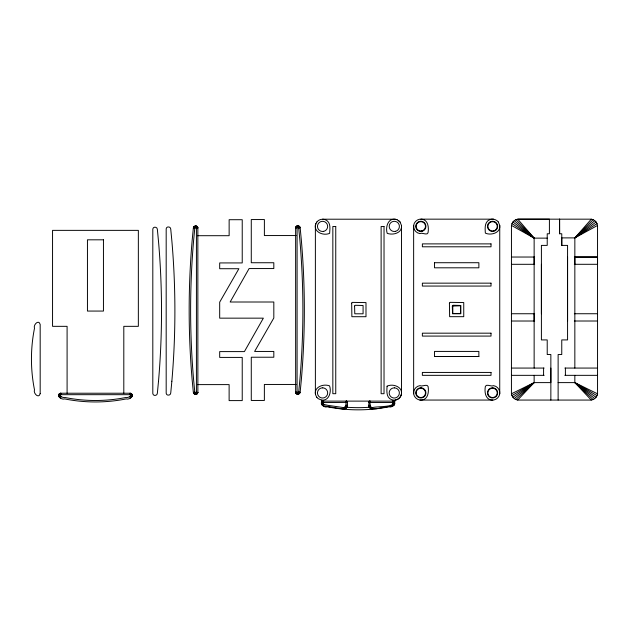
<?xml version="1.0" encoding="UTF-8"?>
<svg xmlns="http://www.w3.org/2000/svg" width="629" height="629" viewBox="0 0 629 629"><rect width="100%" height="100%" fill="white"/><g stroke="black" fill="none" stroke-linecap="round" stroke-linejoin="round"><path stroke-width="0.94" d="M316.819 397.3L318.156 398.652L321.631 400.107L321.631 401.113L395.193 401.121L395.193 400.099C398.385 399.682 401.027 397.048 401.475 393.864L401.491 225.489L400.06 222.006L397.08 219.702M434.521 356.486L434.521 351.414L478.866 351.422L478.866 356.486L434.521 356.486L478.866 356.47M499.733 393.825C500.283 389.972 497.366 386.143 493.506 385.648C491.721 387.079 486.146 383.486 485.352 386.45C484.432 391.553 485.093 399.234 491.556 400.06C495.408 400.602 499.237 397.677 499.733 393.825L499.748 225.449L498.317 221.966M511.44 393.778L511.456 225.402C511.904 222.218 514.553 219.592 517.738 219.167L591.299 219.175C594.484 219.623 597.118 222.265 597.542 225.449L597.55 393.825C597.102 397.009 594.452 399.643 591.268 400.068L517.683 400.06C514.498 399.612 511.872 396.962 511.44 393.778L534.139 382.613L550.855 382.613L550.855 354.528L547.222 354.528L547.214 339.919L541.404 339.919L541.404 245.396L547.222 245.396L547.222 233.768L549.408 233.768L549.408 219.167L517.738 219.167L534.139 238.132L534.139 264.306M534.139 313.745L534.139 368.067M558.127 400.06L558.127 354.536L561.76 354.536L561.76 339.919L567.57 339.919L567.57 245.396L561.768 245.396L561.76 237.888L574.851 237.888L597.542 225.449M559.613 233.768L559.59 219.167L559.613 233.768L561.768 233.768L561.768 245.396M565.4 375.34L565.4 368.067M574.843 368.067L574.843 257.025L597.542 257.025L597.55 264.298L574.34 264.298M574.843 264.298L574.851 237.888L591.299 219.175M195.705 227.423L196.421 228.005L196.421 392.307L195.808 392.881L194.793 392.15L193.646 380.223A813.069 813.069 0 0 1 193.646 240.089L194.77 228.319C195.745 226.542 196.822 224.577 197.876 227.973M295.63 392.189C296.691 395.586 297.761 393.62 298.736 391.836L299.86 380.073A813.069 813.069 0 0 0 299.86 239.932L298.712 228.012L297.698 227.281L297.092 227.808L297.085 392.15L297.792 392.732M316.819 397.308C311.308 388.769 321.954 383.014 329.549 385.86C331.687 391.49 329.226 401.121 321.631 400.107M401.491 225.496C402.442 233.107 392.842 235.466 387.197 233.335C385.357 227.596 387.668 218.239 395.248 219.222M413.638 225.402C413.096 229.255 416.013 233.084 419.873 233.579C421.658 232.148 427.233 235.741 428.027 232.777C428.947 227.674 428.286 219.993 421.823 219.167C417.971 218.625 414.141 221.542 413.638 225.402L413.654 393.778C414.118 397.638 417.931 400.587 421.784 400.068C428.27 399.281 428.962 391.592 428.097 386.473C427.193 383.588 421.776 387.063 419.936 385.64C416.076 386.112 413.135 389.917 413.654 393.778M499.748 225.449C500.786 233.021 490.769 235.678 485.36 233.123C485.022 228.453 484.377 221.778 489.779 219.647C492.759 218.444 496.36 219.427 498.317 221.966M130.006 394.682C133.128 396.152 126.209 398.243 125.91 397.489A155.858 155.858 0 0 1 64.984 397.489C64.693 398.251 57.766 396.152 60.887 394.682L130.006 394.682L130.054 393.235L131.107 394.037M372.352 409.07L372.407 407.71C374.208 406.287 396.388 407.419 392.543 402.489L370.143 402.489L369.129 401.546L368.728 405.799L369.577 407.71L371.307 408.889L376.307 408.724L392.74 405.847L393.974 404.982L394.572 403.275L393.259 401.263L392.606 402.497M130.054 393.227L60.84 393.227C55.383 394.564 61.257 400.374 64.701 398.92A157.313 157.313 0 0 0 126.193 398.92C129.511 400.28 135.455 394.815 130.195 393.235M347.491 402.379L323.676 402.568L323.117 403.095L323.809 404.416L327.968 405.359L343.804 407.623L345.864 406.224L346.06 401.129L346.618 401.223L347.499 402.379L347.192 406.814L345.848 408.425L343.332 409.062L323.471 405.847L322.237 404.982L321.655 403.582L321.93 402.19L323.078 401.2M322.41 402.214L322.834 401.341M372.407 407.71C368.673 407.678 371.448 402.662 368.901 401.845M392.543 402.489L392.999 401.137M195.713 225.968L194.33 226.409L193.37 227.847L192.199 239.963A814.516 814.516 0 0 0 192.199 380.348L193.323 392.174C193.205 393.605 196.122 395.578 195.595 392.881M297.91 227.281C297.399 224.584 300.3 226.558 300.182 227.989L301.307 239.806A814.516 814.516 0 0 1 301.307 380.199L300.135 392.307L299.404 393.565L297.792 394.194M130.148 394.69L130.337 393.259M195.808 227.431L195.996 226M297.509 394.163L297.698 392.724M346.249 401.137L346.06 402.568L347.452 402.198M371.825 409.015L372.069 407.671M195.415 394.328L197.042 393.896L197.876 392.339M295.63 227.824L296.463 226.267L298.091 225.835M195.132 394.257L195.485 392.858M298.02 227.305L298.374 225.897M130.242 394.705L130.62 393.314M195.902 227.454L196.272 226.055M297.234 394.108L297.603 392.708M346.437 401.176L346.06 402.568L347.397 402.017M316.835 221.966C311.182 230.489 322.15 236.528 329.635 233.367C329.816 229.176 330.94 223.649 327.033 220.669C323.966 218.271 319.194 218.876 316.835 221.974M315.876 223.617L315.381 225.449L315.388 393.817M371.314 408.881L371.739 407.584M59.786 394.037L60.07 393.55M197.215 227.148L197.852 227.871L197.876 392.449L197.215 393.164M296.558 393.086L295.654 392.292L295.63 227.714L296.558 226.92M60.494 397.96L60.966 396.592M323.479 405.831L323.943 404.471M194.848 394.171L195.375 392.826M298.13 227.336L298.657 225.992M195.989 227.478L196.539 226.149M130.337 394.737L130.887 393.4M296.967 394.013L297.517 392.677M346.61 401.239L346.06 402.568L347.31 401.852M392.7 402.536L393.227 401.271M60.219 397.85L60.832 396.545M323.196 405.721L323.809 404.416M370.827 408.677L371.424 407.458M194.581 394.045L195.265 392.771M298.24 227.383L298.917 226.11M196.075 227.525L196.798 226.275M130.415 394.776L131.139 393.526M296.707 393.888L297.431 392.638M346.783 401.318L346.06 402.568L347.208 401.695M392.795 402.584L393.133 401.2M59.952 397.701L60.706 396.474M322.929 405.571L323.683 404.345M370.371 408.418L371.134 407.285M298.335 227.446L299.168 226.267M194.337 393.896L195.171 392.716M196.154 227.572L197.034 226.432M130.494 394.831L131.375 393.683M296.471 393.73L297.352 392.582M346.941 401.428L346.06 402.568L347.082 401.554M392.881 402.639L393.715 401.554M59.7 397.528L60.596 396.396M322.677 405.398L323.573 404.266M369.954 408.087L370.866 407.081M298.429 227.517L299.396 226.448M194.109 393.707L195.076 392.645M517.683 400.06L534.139 382.613L534.139 375.34M59.472 397.324L60.486 396.301M322.449 405.194L323.463 404.172M196.224 227.635L197.247 226.613M130.565 394.894L131.587 393.872M296.259 393.542L297.281 392.52M392.968 402.709L393.927 401.742M593.131 219.67L574.851 237.888L597.055 223.617M515.851 399.564L534.139 382.613L511.927 395.617M369.121 401.538L370.151 401.113L370.198 402.481M594.775 220.622L574.851 237.888L596.111 221.974M298.508 227.604L299.601 226.66M193.905 393.502L194.998 392.559M369.585 407.71L370.63 406.829M59.268 397.096L60.392 396.191M322.245 404.974L323.369 404.07M514.207 398.605L534.139 382.613L512.871 397.261M196.287 227.706L197.435 226.833M130.628 394.965L131.775 394.084M296.07 393.329L297.218 392.449M393.031 402.788L394.116 401.955M60.18 393.455L60.699 393.235M298.578 227.69L299.781 226.896M193.724 393.267L194.927 392.465M59.087 396.852L60.313 396.081M322.064 404.722L323.29 403.952M369.278 407.277L370.434 406.554M196.342 227.784L197.592 227.069M131.933 394.32L130.722 395.13L132.059 394.58M295.913 393.094L297.163 392.37M393.094 402.875L394.273 402.19M298.633 227.792L299.931 227.148M193.575 393.015L194.872 392.37M323.212 401.137L323.676 402.568L323.259 401.184L322.724 401.388L323.455 402.654M58.945 396.584L60.242 395.956M321.922 404.455L323.22 403.826M369.026 406.814L370.277 406.255M197.718 227.321L196.413 227.965L197.805 227.588M295.787 392.842L297.124 392.284L295.701 392.575M393.141 402.969L394.399 402.45M298.681 227.902L300.041 227.415M193.465 392.74L194.825 392.26M58.827 396.301L60.187 395.822M321.804 404.172L323.164 403.692M368.846 406.31L370.159 405.941M130.753 395.216L132.153 394.847M393.172 403.071L394.493 402.717M58.741 396.011L60.148 395.688M321.718 403.881L323.125 403.559M298.712 228.012L300.119 227.698M193.378 392.465L194.793 392.15M323.534 401.113C318.03 402.403 323.888 408.284 327.363 406.806A157.313 157.313 0 0 0 388.848 406.806C392.323 408.284 398.181 402.403 392.677 401.113M368.743 405.799L370.088 405.611M130.777 395.311L132.208 395.122M393.196 403.173L394.548 402.992M58.686 395.712L60.125 395.547M321.663 403.582L323.102 403.417M196.421 228.005L197.86 227.863M295.646 392.292L297.085 392.15M368.704 405.265L370.064 405.218M346.06 402.623L347.499 402.568M130.777 395.413L132.224 395.405M393.204 403.283L394.564 403.275M322.614 219.207L395.248 219.207L397.08 219.718M420.872 219.159L493.513 219.167M296.125 235.553L264.384 235.553L264.384 219.552L251.278 219.552L251.278 262.741L273.819 262.741L273.819 268.559L249.1 268.559L230.151 302.006L273.819 302.006L273.819 317.999L254.619 351.446L273.819 351.446L273.819 357.225L251.278 357.225L251.278 400.453L264.369 400.453L264.369 384.453L296.125 384.453M197.38 235.702L229.137 235.702L229.137 219.71L242.228 219.71L242.228 262.93L219.686 262.93L219.686 268.717L238.886 268.717L219.686 302.156L219.686 318.156L263.354 318.156L244.406 351.603L219.686 351.603L219.686 357.414L242.228 357.414L242.228 400.602L229.121 400.602L229.121 384.61L197.38 384.61M547.222 238.132L534.139 238.132L511.456 225.402M574.34 257.025L597.542 257.025M511.448 257.033L534.642 257.033M511.448 264.306L534.642 264.306M511.448 313.745L534.642 313.745M574.34 313.737L597.55 313.737M511.448 321.018L534.642 321.018M574.34 321.01L597.55 321.01M511.44 368.067L544.124 368.067M564.858 368.067L597.55 368.067M511.44 375.34L544.132 375.34M564.858 375.34L597.55 375.34M558.127 382.613L574.843 382.613L597.55 393.825M419.889 400.052L492.845 400.06M58.67 395.405L60.117 395.413M321.647 403.275L323.094 403.283M368.704 402.568L370.064 402.615M346.068 405.218L347.507 405.265M295.646 227.714L297.092 227.808L295.701 227.439M196.421 392.307L197.86 392.449M393.196 403.433L394.548 403.582M130.777 395.547L132.208 395.712M368.712 402.379L370.064 402.56L368.814 402.017M321.671 402.992L323.102 403.181M58.686 395.122L60.125 395.311M346.036 405.595L347.467 405.799M193.378 227.855L194.793 228.162M298.712 391.993L300.119 392.307M393.164 403.574L394.493 403.881M130.746 395.688L132.153 396.011M368.751 402.198L370.072 402.552M321.726 402.717L323.117 403.095M196.413 392.347L197.805 392.724M58.741 394.847L60.14 395.216M345.974 405.917L347.357 406.31M393.125 403.724L394.407 404.172M130.706 395.822L132.074 396.301M193.465 227.572L194.825 228.052M298.681 392.111L300.041 392.59M295.787 227.163L297.124 227.722M321.812 402.45L323.149 403L321.938 402.19M196.382 392.441L197.718 392.991M58.835 394.58L60.172 395.13M345.864 406.224L347.184 406.814M393.07 403.865L394.289 404.455M130.659 395.956L131.956 396.584M193.575 227.297L194.872 227.95M298.633 392.213L299.931 392.858M295.913 226.912L297.163 227.635M196.342 392.527L197.592 393.243M58.961 394.32L60.211 395.043M597.055 395.657L574.843 382.613L574.843 375.34M345.706 406.515L346.933 407.277M392.991 403.991L394.147 404.722M130.588 396.081L131.807 396.852M511.951 223.57L534.139 238.132L515.898 219.655M193.724 227.045L194.927 227.847M298.578 392.315L299.781 393.117M596.095 397.3L574.843 382.613L591.268 400.068M512.91 221.935L534.139 238.132L514.255 220.598M296.07 226.676L297.218 227.556M369.003 401.687L370.08 402.521M322.095 401.955L323.243 402.835M197.435 393.479L196.287 392.606L197.247 393.699M59.118 394.084L60.266 394.965M392.905 404.117L393.966 404.974M130.502 396.191L131.626 397.096M594.751 398.637L574.843 382.613L593.108 399.58M345.518 406.782L346.626 407.702M193.905 226.81L194.998 227.753M298.508 392.41L299.601 393.345M393.377 401.341L393.801 402.214M296.259 226.464L297.281 227.486M322.284 401.742L323.306 402.764M59.307 393.872L60.329 394.894M398.723 220.669L400.06 222.013M392.803 404.227L393.762 405.194M130.407 396.301L131.422 397.324M194.109 226.605L195.076 227.674M299.396 393.557L298.429 392.488L299.168 393.738M345.29 407.018L346.257 408.087M392.693 404.329L393.534 405.398M130.305 396.396L131.194 397.528M296.471 226.275L297.352 227.423M369.27 401.42L370.096 402.505L369.962 401.137M322.496 401.561L323.377 402.702M196.154 392.74L197.034 393.88M59.519 393.683L60.478 394.776L59.755 393.526M194.337 226.416L195.171 227.596M345.03 407.222L345.84 408.418M392.567 404.416L393.282 405.571M130.187 396.474L130.95 397.701M296.707 226.118L297.431 227.368M369.427 401.318L370.111 402.497L369.773 401.168M196.075 392.787L196.798 394.037M298.24 392.622L298.917 393.896M194.581 226.267L195.265 227.541M344.747 407.388L345.384 408.677M392.433 404.486L393.015 405.721M130.061 396.545L130.683 397.85M296.967 225.992L297.517 227.328M369.593 401.231L370.119 402.489M322.984 401.278L323.542 402.607M195.989 392.834L196.539 394.163M60.007 393.4L60.565 394.737M298.13 392.669L298.657 394.021M194.848 226.141L195.375 227.486M392.292 404.549L392.732 405.831M129.928 396.592L130.4 397.96M344.44 407.506L344.896 408.881M297.234 225.905L297.603 227.297M195.902 392.866L196.272 394.257M60.282 393.314L60.651 394.705M298.02 392.708L298.374 394.108M195.132 226.055L195.485 227.454M344.126 407.592L344.385 409.007M297.509 225.85L297.698 227.281M195.808 392.881L195.996 394.312M60.557 393.259L60.746 394.69M297.91 392.724L298.083 394.163M195.422 226L195.595 227.431M343.804 407.623L343.859 409.07M60.84 393.235L60.887 394.682M297.792 225.827L297.792 227.273M195.705 392.889L195.713 394.328M550.862 400.06L550.855 368.067M567.57 257.025L567.578 321.01M543.582 368.067L543.582 375.34M541.404 264.306L541.404 313.745M534.139 257.033L534.139 321.018M123.803 393.227L123.803 326.333L138.349 326.333L138.349 230.363L52.553 230.363L52.553 326.333L67.091 326.333L67.091 393.227M369.506 407.246A156.22 156.22 0 0 1 346.705 407.246M351.666 303.107L351.878 316.709L365.992 316.709L365.992 302.596L352.389 302.384L351.666 303.107M354.575 306.016L354.787 313.8L363.082 313.8L363.082 305.505L355.299 305.293L354.575 306.016M434.521 262.718L434.521 267.812L478.873 267.805L478.873 262.718L434.521 262.725M449.421 303.076L449.633 316.678L463.746 316.678L463.746 302.557L450.144 302.345L449.421 303.076M452.33 305.985L452.542 313.769L460.837 313.769L460.837 305.474L453.053 305.262L452.33 305.985M452.77 306.04L452.849 313.454L460.522 313.454L460.522 305.788L452.77 306.04M40.177 393.66C38.833 399.108 33.023 393.235 34.485 389.791A157.313 157.313 0 0 1 34.485 328.299C33.023 324.855 38.833 318.989 40.177 324.438L40.177 393.66M158.484 381.504L157.352 393.322C157.297 395.908 153.067 396.27 152.808 393.597L152.808 229.019C153.067 226.346 157.297 226.707 157.352 229.294L158.484 241.111A814.516 814.516 0 0 1 158.484 381.504M171.859 381.229L170.734 393.054C170.671 395.641 166.449 395.995 166.182 393.329L166.182 228.744C166.449 226.078 170.671 226.432 170.734 229.019L171.859 240.844A814.516 814.516 0 0 1 171.859 381.229M387.079 386.175C386.756 390.853 386.072 397.504 391.474 399.643C395.059 401.153 399.501 399.297 400.964 395.696C404.258 387.393 393.227 383.085 387.079 386.175M394.462 387.865L393.141 387.991A5.087 5.087 0 0 0 389.194 392.771L389.32 394.092A5.087 5.087 0 0 0 394.981 397.992A5.087 5.087 0 0 0 399.36 392.693A5.087 5.087 0 0 0 394.462 387.865M323.676 231.354L322.347 231.472A5.087 5.087 0 0 1 317.472 226.629A5.087 5.087 0 0 1 321.875 221.345A5.087 5.087 0 0 1 327.52 225.276L327.638 226.597A5.087 5.087 0 0 1 323.676 231.354M395.429 231.354L394.108 231.472A5.087 5.087 0 0 1 389.343 227.509L389.225 226.188A5.087 5.087 0 0 1 394.076 221.306A5.087 5.087 0 0 1 399.352 225.709A5.087 5.087 0 0 1 395.429 231.354M421.831 230.874L420.628 230.985A4.647 4.647 0 0 1 416.17 226.558A4.647 4.647 0 0 1 420.196 221.73A4.647 4.647 0 0 1 425.353 225.324L425.456 226.526A4.647 4.647 0 0 1 421.831 230.874M421.933 231.307L420.604 231.425A5.087 5.087 0 0 1 415.73 226.582A5.087 5.087 0 0 1 420.133 221.298A5.087 5.087 0 0 1 425.778 225.221L425.896 226.55A5.087 5.087 0 0 1 421.933 231.307M493.592 230.874L492.381 230.985A4.647 4.647 0 0 1 488.033 227.36L487.923 226.157A4.647 4.647 0 0 1 492.35 221.699A4.647 4.647 0 0 1 497.177 225.717A4.647 4.647 0 0 1 493.592 230.874M493.686 231.307L492.365 231.425A5.087 5.087 0 0 1 487.609 227.462L487.483 226.133A5.087 5.087 0 0 1 492.334 221.259A5.087 5.087 0 0 1 497.618 225.662A5.087 5.087 0 0 1 493.686 231.307M322.771 387.849L321.45 387.967A5.087 5.087 0 0 0 317.527 393.612A5.087 5.087 0 0 0 322.811 398.015A5.087 5.087 0 0 0 327.654 393.141L327.536 391.82A5.087 5.087 0 0 0 322.771 387.849M421.037 387.802L419.708 387.92A5.087 5.087 0 0 0 415.785 393.565A5.087 5.087 0 0 0 421.068 397.968A5.087 5.087 0 0 0 425.912 393.094L425.794 391.765A5.087 5.087 0 0 0 421.037 387.802M421.013 388.242L419.81 388.352A4.647 4.647 0 0 0 416.217 393.51A4.647 4.647 0 0 0 421.045 397.528A4.647 4.647 0 0 0 425.471 393.07L425.361 391.867A4.647 4.647 0 0 0 421.013 388.242M492.766 387.802L491.446 387.92A5.087 5.087 0 0 0 487.475 392.677L487.601 394.006A5.087 5.087 0 0 0 493.246 397.929A5.087 5.087 0 0 0 497.649 392.645A5.087 5.087 0 0 0 492.766 387.802M492.751 388.242L491.54 388.352A4.647 4.647 0 0 0 487.915 392.7L488.025 393.903A4.647 4.647 0 0 0 493.183 397.497A4.647 4.647 0 0 0 497.209 392.669A4.647 4.647 0 0 0 492.751 388.242M335.752 226.479L332.843 226.479L332.843 393.699L335.752 393.699L335.752 226.479M384.028 226.479L381.119 226.479L381.119 393.707L384.028 393.707L384.028 226.479M103.447 239.814L87.447 239.814L87.447 311.064L103.447 311.064L103.447 239.814M491.021 243.887L422.374 243.887L422.374 246.796L491.021 246.796L491.021 243.887M491.021 283.152L422.366 283.152L422.366 286.061L491.021 286.061L491.021 283.152M491.013 333.173L422.366 333.173L422.366 336.083L491.013 336.083L491.013 333.173M491.013 372.431L422.366 372.431L422.366 375.34L491.013 375.34L491.013 372.431"/></g></svg>
